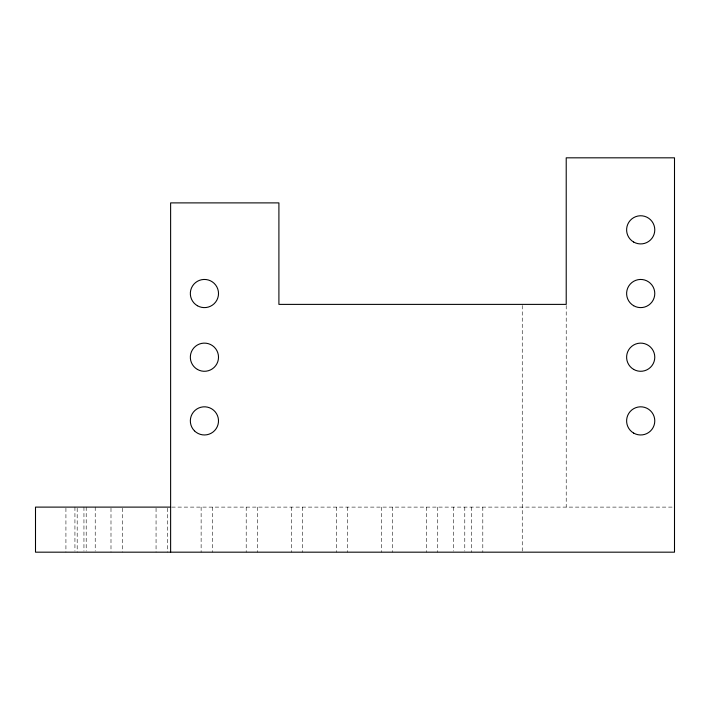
<?xml version="1.0" encoding="UTF-8"?>
<svg xmlns="http://www.w3.org/2000/svg" width="710" height="710" viewBox="0 0 710 710"><rect width="100%" height="100%" fill="white"/><g stroke="black" fill="none" stroke-linecap="round" stroke-linejoin="round"><path stroke-width="0.53" stroke-dasharray="3.55 2.66" d="M171.731 507.109L672.29 507.109M566.216 305.495L566.216 507.109M522.249 305.495L522.249 551.075M482.809 507.109L482.809 552.176M471.547 507.109L471.547 552.176M464.784 507.109L464.784 551.075M453.512 507.109L453.512 551.075M437.742 507.109L437.742 552.176M426.479 507.109L426.479 552.176M392.674 507.109L392.674 552.176M381.403 507.109L381.403 552.176M347.607 507.109L347.607 552.176M336.336 507.109L336.336 552.176M302.531 507.109L302.531 552.176M291.269 507.109L291.269 552.176M257.464 507.109L257.464 552.176M246.201 507.109L246.201 552.176M212.396 507.109L212.396 552.176M201.125 507.109L201.125 552.176M167.329 508.209L167.329 552.176M156.058 508.209L156.058 552.176M122.262 508.209L122.262 552.176M110.991 508.209L110.991 552.176M95.22 507.109L95.22 551.075M86.203 507.109L86.203 551.075M83.949 507.109L83.949 551.075M77.186 508.209L77.186 552.176M74.932 507.109L74.932 551.075M65.924 508.209L65.924 552.176"/><path stroke-width="1.06" d="M170.622 507.109L35.5 507.109L35.5 552.176L674.5 552.176L674.5 157.824L566.216 157.824L566.216 304.386L278.906 304.386L278.906 202.891L170.622 202.891L170.622 552.176M633.657 242.039A14.085 14.085 0 0 0 654.78 229.845A14.085 14.085 0 0 0 633.657 217.642A14.085 14.085 0 0 0 633.657 242.039M197.38 305.726A14.085 14.085 0 0 0 218.511 293.523A14.085 14.085 0 0 0 197.38 281.329A14.085 14.085 0 0 0 197.38 305.726M633.657 369.404A14.085 14.085 0 0 0 654.78 357.21A14.085 14.085 0 0 0 633.657 345.007A14.085 14.085 0 0 0 633.657 369.404M633.657 433.091A14.085 14.085 0 0 0 654.78 420.888A14.085 14.085 0 0 0 633.657 408.694A14.085 14.085 0 0 0 633.657 433.091M633.657 305.726A14.085 14.085 0 0 0 654.78 293.523A14.085 14.085 0 0 0 633.657 281.329A14.085 14.085 0 0 0 633.657 305.726M197.38 369.404A14.085 14.085 0 0 0 218.511 357.21A14.085 14.085 0 0 0 197.38 345.007A14.085 14.085 0 0 0 197.38 369.404M194.46 430.846A14.085 14.085 0 0 0 218.023 424.536A14.085 14.085 0 0 0 200.779 407.283A14.085 14.085 0 0 0 194.46 430.846"/></g></svg>
